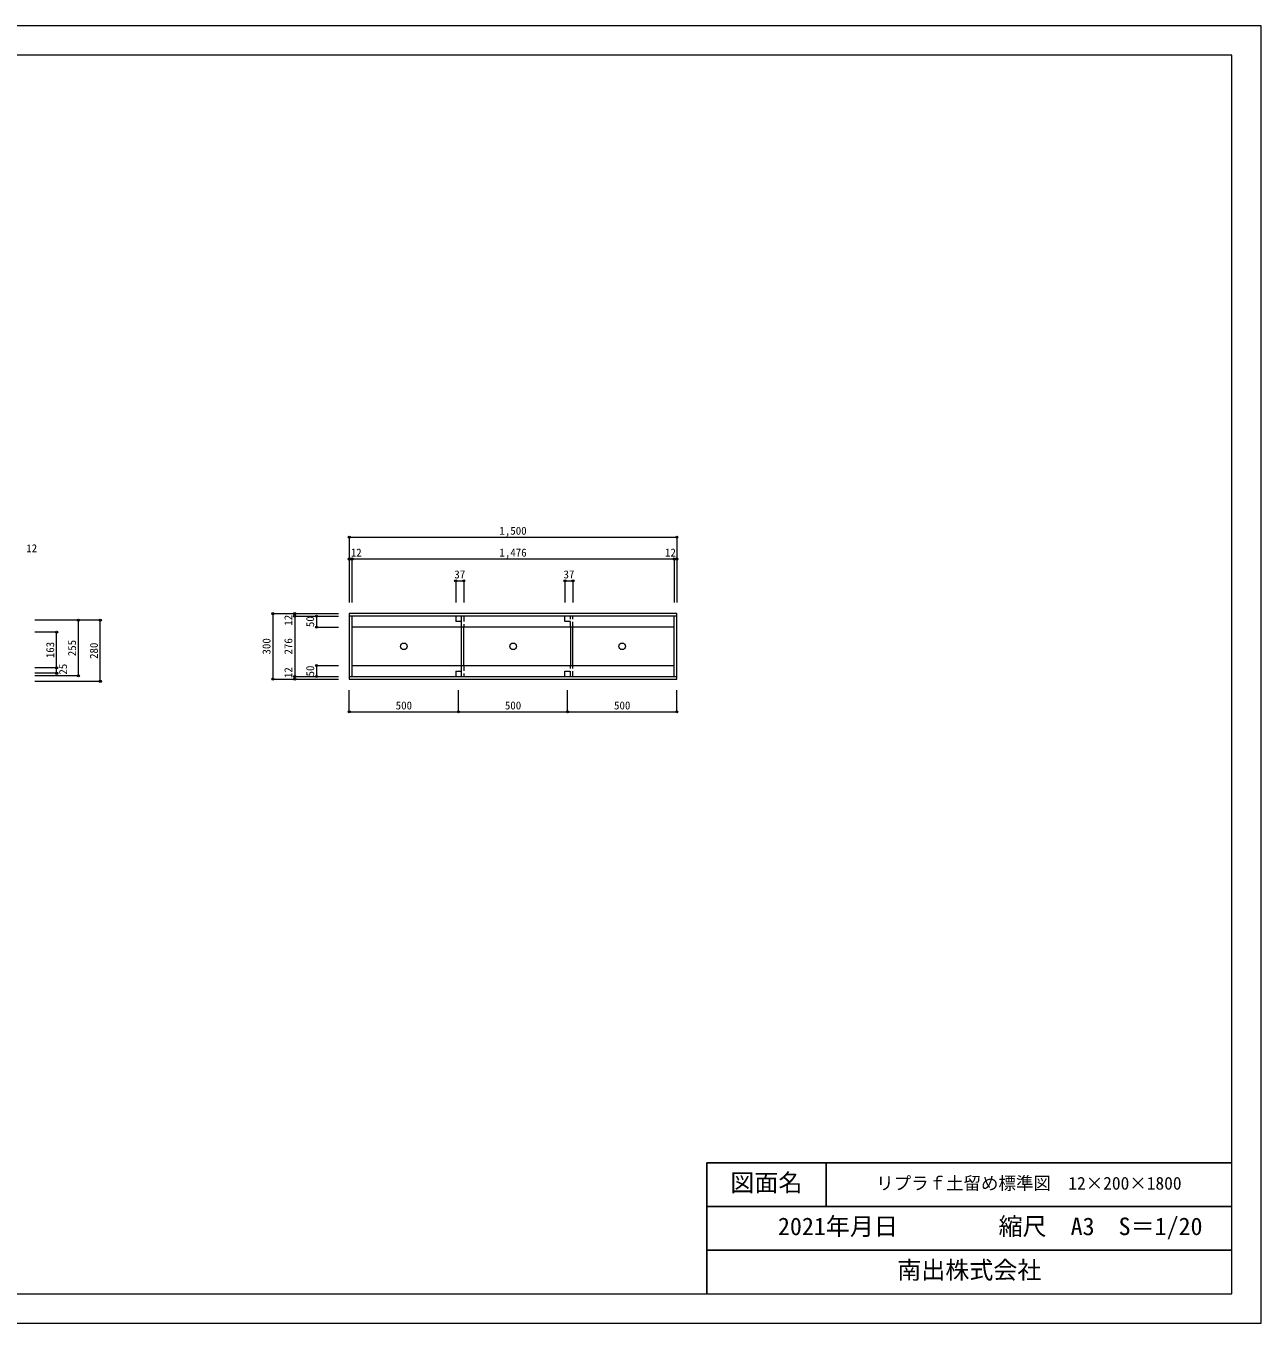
# Model space of a CAD drawing. Units: millimetres at full size, sheet at 1:20, with parts at other scales. Extents: x -6859 to 4200, y -2970 to 2970.
# Drawn here: x -1457 to 4200, y -2970 to 2970 of the extents above; entities that cross this region are included whole.
import ezdxf
from ezdxf.enums import TextEntityAlignment as Align

# ---------------------------------------------------------------- set-up
doc = ezdxf.new("R2010")
doc.units = ezdxf.units.MM
doc.header["$LTSCALE"] = 20
doc.header["$PDMODE"] = 32
doc.header["$PDSIZE"] = 10
doc.linetypes.add('DASHED1', pattern=[1.8, 1.2, -0.6])
doc.layers.add('0-0', color=7, linetype='Continuous', lineweight=18)
doc.layers.add('1-0', color=7, linetype='Continuous', lineweight=18)
doc.layers.add('0-1', color=7, linetype='Continuous')
doc.styles.add('ＭＳ ゴシック', font='')
doc.styles.get('ＭＳ ゴシック').set_extended_font_data('MS Gothic')

msp = doc.modelspace()

# ---------------------------------------------------------------- linework, layer by layer
at = {"layer": '0-0'}
for p, q in [((4066.67, -2836.67), (4066.67, 2836.67)), ((-4066.67, -2836.67), (4066.67, -2836.67))]:
    msp.add_line(p, q, dxfattribs=at)
msp.add_lwpolyline([(4200, 2970), (-4200, 2970), (-4200, -2970), (4200, -2970)], close=True, dxfattribs=at)
msp.add_lwpolyline([(4066.67, 2836.67), (-4066.67, 2836.67), (-4066.67, -2836.67)], dxfattribs=at)
at = {"layer": '0-1'}
for p, q in [((1660.89, -2236.67), (4066.67, -2236.67)), ((1660.89, -2836.67), (1660.89, -2236.67)), ((2207.93, -2236.67), (2207.93, -2436.67)), ((1660.89, -2436.67), (4066.67, -2436.67)), ((1660.89, -2636.67), (4066.67, -2636.67))]:
    msp.add_line(p, q, dxfattribs=at)
at = {"layer": '1-0'}
for p, q in [((24.15, 628.96), (1524.15, 628.96)), ((24.15, 628.96), (24.15, 328.96)), ((1524.15, 628.96), (1524.15, 328.96)), ((24.15, 528.96), (24.15, 328.96)), ((24.15, 528.96), (36.15, 528.96)), ((24.15, 528.96), (24.15, 328.96)), ((36.15, 528.96), (1512.15, 528.96)), ((36.15, 528.96), (36.15, 328.96)), ((1512.15, 528.96), (1512.15, 328.96)), ((1512.15, 528.96), (1524.15, 528.96)), ((1524.15, 528.96), (1524.15, 328.96)), ((1524.15, 528.96), (1524.15, 328.96)), ((24.15, 428.96), (24.15, 328.96)), ((36.15, 428.96), (36.15, 328.96)), ((36.15, 428.96), (36.15, 328.96)), ((511.65, 428.96), (511.65, 328.96)), ((511.65, 428.96), (548.65, 428.96)), ((511.65, 428.96), (511.65, 328.96)), ((548.65, 428.96), (548.65, 328.96)), ((548.65, 428.96), (548.65, 328.96)), ((1011.65, 428.96), (1048.65, 428.96)), ((1011.65, 428.96), (1011.65, 328.96)), ((1011.65, 428.96), (1011.65, 328.96)), ((1048.65, 428.96), (1048.65, 328.96)), ((1048.65, 428.96), (1048.65, 328.96)), ((1512.15, 428.96), (1512.15, 328.96)), ((1524.15, 428.96), (1524.15, 328.96)), ((-1216.52, 248.69), (-1416.52, 248.69)), ((-1116.52, 248.69), (-1416.52, 248.69)), ((-1216.52, -6.31), (-1216.52, 248.69)), ((-1116.52, -31.31), (-1116.52, 248.69)), ((-325.85, 278.96), (-325.85, -21.04)), ((-325.85, 278.96), (-25.85, 278.96)), ((-225.85, 278.96), (-225.85, 266.96)), ((-225.85, 278.96), (-25.85, 278.96)), ((-225.85, 266.96), (-25.85, 266.96)), ((-225.85, 266.96), (-225.85, -9.04)), ((-125.85, 266.96), (-125.85, 216.96)), ((-125.85, 266.96), (-25.85, 266.96)), ((1524.15, 266.96), (24.15, 266.96)), ((36.15, 266.96), (36.15, -9.04)), ((1512.15, -9.04), (1512.15, 266.96)), ((-1316.52, 193.69), (-1416.52, 193.69)), ((-1316.52, 30.69), (-1316.52, 193.69)), ((-125.85, 216.96), (-25.85, 216.96)), ((1512.15, 216.96), (36.15, 216.96)), ((536.65, 216.96), (536.65, 40.96)), ((548.65, 40.96), (548.65, 216.96)), ((1036.65, 216.96), (1036.65, 40.96)), ((1048.65, 40.96), (1048.65, 216.96)), ((-1316.52, 30.69), (-1416.52, 30.69)), ((-1316.52, 5.69), (-1416.52, 5.69)), ((-1316.52, 5.69), (-1316.52, 30.69)), ((-125.85, 40.96), (-125.85, -9.04)), ((-125.85, 40.96), (-25.85, 40.96)), ((36.15, 40.96), (1512.15, 40.96)), ((-1216.52, -6.31), (-1416.52, -6.31)), ((-1116.52, -31.31), (-1416.52, -31.31)), ((-325.85, -21.04), (-25.85, -21.04)), ((-225.85, -9.04), (-25.85, -9.04)), ((-225.85, -9.04), (-225.85, -21.04)), ((-225.85, -21.04), (-25.85, -21.04)), ((-125.85, -9.04), (-25.85, -9.04)), ((24.15, -9.04), (1524.15, -9.04)), ((24.15, -171.04), (24.15, -71.04)), ((524.15, -171.04), (524.15, -71.04)), ((1024.15, -171.04), (1024.15, -71.04)), ((1524.15, -171.04), (1524.15, -71.04)), ((24.15, -171.04), (524.15, -171.04)), ((524.15, -171.04), (1024.15, -171.04)), ((1024.15, -171.04), (1524.15, -171.04))]:
    msp.add_line(p, q, dxfattribs=at)
at = {"layer": '1-0', "linetype": 'DASHED1'}
for p, q in [((511.65, 266.96), (511.65, 241.96)), ((536.65, 241.96), (536.65, 216.96)), ((548.65, 266.96), (548.65, 216.96)), ((1011.65, 241.96), (1011.65, 266.96)), ((1036.65, 241.96), (1011.65, 241.96)), ((1036.65, 216.96), (1036.65, 266.96)), ((1048.65, 216.96), (1048.65, 266.96)), ((511.65, 15.96), (536.65, 15.96)), ((511.65, 15.96), (511.65, -9.04)), ((536.65, 40.96), (536.65, 15.96)), ((536.65, 15.96), (536.65, -9.04)), ((548.65, 40.96), (548.65, -9.04)), ((1011.65, 15.96), (1036.65, 15.96)), ((1011.65, -9.04), (1011.65, 15.96)), ((1036.65, -9.04), (1036.65, 40.96)), ((1048.65, -9.04), (1048.65, 40.96))]:
    msp.add_line(p, q, dxfattribs=at)
at = {"layer": '1-0'}
msp.add_lwpolyline([(24.15, -21.04), (1524.15, -21.04), (1524.15, 278.96), (24.15, 278.96)], close=True, dxfattribs=at)
at = {"layer": '1-0', "linetype": 'DASHED1'}
msp.add_lwpolyline([(536.65, 266.96), (536.65, 241.96), (511.65, 241.96)], dxfattribs=at)
at = {"layer": '1-0'}
for centre in [(274.15, 128.96), (774.15, 128.96), (1274.15, 128.96)]:
    msp.add_circle(centre, 15, dxfattribs=at)
for p in [(24.15, 628.96), (1524.15, 628.96), (24.15, 528.96), (36.15, 528.96), (1512.15, 528.96), (1524.15, 528.96), (511.65, 428.96), (548.65, 428.96), (1011.65, 428.96), (1048.65, 428.96), (-1216.52, 248.69), (-1116.52, 248.69), (-325.85, 278.96), (-225.85, 278.96), (-225.85, 266.96), (-125.85, 266.96), (-1316.52, 193.69), (-125.85, 216.96), (-1316.52, 30.69), (-1316.52, 5.69), (-125.85, 40.96), (-1216.52, -6.31), (-1116.52, -31.31), (-325.85, -21.04), (-225.85, -9.04), (-225.85, -21.04), (-125.85, -9.04), (24.15, -171.04), (524.15, -171.04), (1024.15, -171.04), (1524.15, -171.04)]:
    msp.add_point(p, dxfattribs=at)

# ---------------------------------------------------------------- texts
at = {"layer": '0-0', "style": 'ＭＳ ゴシック'}
for s, height, p in [('リプラｆ土留め標準図\u300012×200×1800', 58.65, (2437.3, -2376.67)), ('縮尺\u3000A3\u3000S＝1/20', 80.65, (2997.72, -2591.67)), ('南出株式会社', 80.65, (2533.78, -2791.67))]:
    msp.add_text(s, height=height, dxfattribs=at).set_placement(p, align=Align.BOTTOM_LEFT)
at = {"layer": '0-1', "style": 'ＭＳ ゴシック'}
for s, p in [('図面名', (1769.41, -2391.67)), ('2021年月日', (1987.33, -2591.67))]:
    msp.add_text(s, height=80.65, dxfattribs=at).set_placement(p, align=Align.BOTTOM_LEFT)
at = {"layer": '1-0', "style": 'ＭＳ ゴシック'}
for s, p in [('1,500', (711.65, 628.96)), ('12', (-1455.55, 548.69)), ('12', (31.02, 528.96)), ('1,476', (711.65, 528.96)), ('12', (1470.09, 528.96)), ('37', (505.15, 428.96)), ('37', (1005.15, 428.96)), ('500', (236.65, -171.04)), ('500', (736.65, -171.04)), ('500', (1236.65, -171.04))]:
    msp.add_text(s, height=36.66, dxfattribs=at).set_placement(p, align=Align.BOTTOM_LEFT)
for s, p in [('12', (-225.85, 223.42)), ('50', (-125.85, 216.96)), ('163', (-1316.52, 74.69)), ('255', (-1216.52, 83.69)), ('280', (-1116.52, 71.19)), ('300', (-325.85, 91.46)), ('276', (-225.85, 91.46)), ('25', (-1257.61, -0.7)), ('12', (-225.85, -16.58)), ('50', (-125.85, -9.04))]:
    msp.add_text(s, height=36.66, rotation=90, dxfattribs=at).set_placement(p, align=Align.BOTTOM_LEFT)

doc.saveas('drawing.dxf')
